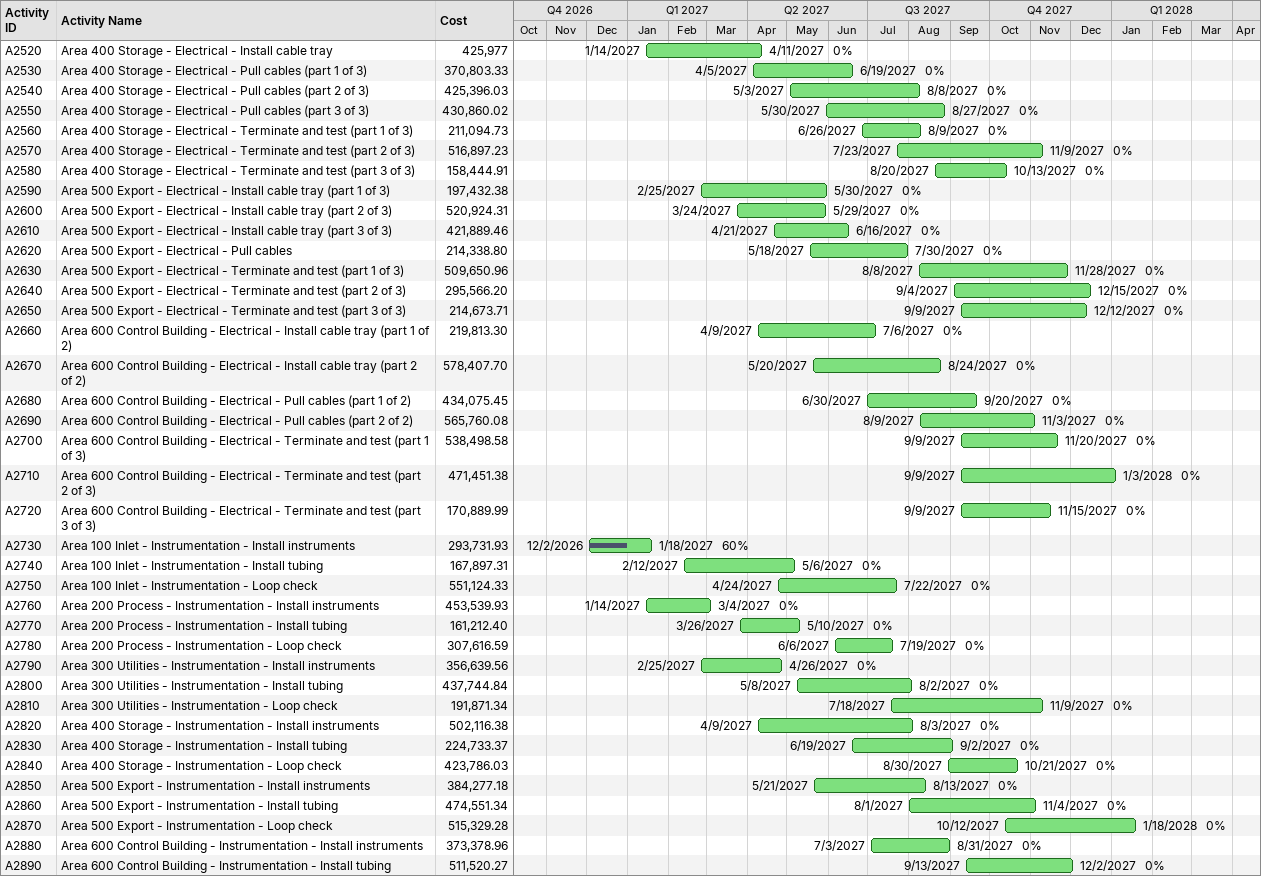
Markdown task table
| ID | Task | Start | Finish | % complete | Cost |
|---|---|---|---|---|---|
| A2520 | Area 400 Storage - Electrical - Install cable tray | 2027-01-14 | 2027-04-11 | 0 | 425977 |
| A2530 | Area 400 Storage - Electrical - Pull cables (part 1 of 3) | 2027-04-05 | 2027-06-19 | 0 | 370803.33 |
| A2540 | Area 400 Storage - Electrical - Pull cables (part 2 of 3) | 2027-05-03 | 2027-08-08 | 0 | 425396.03 |
| A2550 | Area 400 Storage - Electrical - Pull cables (part 3 of 3) | 2027-05-30 | 2027-08-27 | 0 | 430860.02 |
| A2560 | Area 400 Storage - Electrical - Terminate and test (part 1 of 3) | 2027-06-26 | 2027-08-09 | 0 | 211094.73 |
| A2570 | Area 400 Storage - Electrical - Terminate and test (part 2 of 3) | 2027-07-23 | 2027-11-09 | 0 | 516897.23 |
| A2580 | Area 400 Storage - Electrical - Terminate and test (part 3 of 3) | 2027-08-20 | 2027-10-13 | 0 | 158444.91 |
| A2590 | Area 500 Export - Electrical - Install cable tray (part 1 of 3) | 2027-02-25 | 2027-05-30 | 0 | 197432.38 |
| A2600 | Area 500 Export - Electrical - Install cable tray (part 2 of 3) | 2027-03-24 | 2027-05-29 | 0 | 520924.31 |
| A2610 | Area 500 Export - Electrical - Install cable tray (part 3 of 3) | 2027-04-21 | 2027-06-16 | 0 | 421889.46 |
| A2620 | Area 500 Export - Electrical - Pull cables | 2027-05-18 | 2027-07-30 | 0 | 214338.80 |
| A2630 | Area 500 Export - Electrical - Terminate and test (part 1 of 3) | 2027-08-08 | 2027-11-28 | 0 | 509650.96 |
| A2640 | Area 500 Export - Electrical - Terminate and test (part 2 of 3) | 2027-09-04 | 2027-12-15 | 0 | 295566.20 |
| A2650 | Area 500 Export - Electrical - Terminate and test (part 3 of 3) | 2027-09-09 | 2027-12-12 | 0 | 214673.71 |
| A2660 | Area 600 Control Building - Electrical - Install cable tray (part 1 of 2) | 2027-04-09 | 2027-07-06 | 0 | 219813.30 |
| A2670 | Area 600 Control Building - Electrical - Install cable tray (part 2 of 2) | 2027-05-20 | 2027-08-24 | 0 | 578407.70 |
| A2680 | Area 600 Control Building - Electrical - Pull cables (part 1 of 2) | 2027-06-30 | 2027-09-20 | 0 | 434075.45 |
| A2690 | Area 600 Control Building - Electrical - Pull cables (part 2 of 2) | 2027-08-09 | 2027-11-03 | 0 | 565760.08 |
| A2700 | Area 600 Control Building - Electrical - Terminate and test (part 1 of 3) | 2027-09-09 | 2027-11-20 | 0 | 538498.58 |
| A2710 | Area 600 Control Building - Electrical - Terminate and test (part 2 of 3) | 2027-09-09 | 2028-01-03 | 0 | 471451.38 |
| A2720 | Area 600 Control Building - Electrical - Terminate and test (part 3 of 3) | 2027-09-09 | 2027-11-15 | 0 | 170889.99 |
| A2730 | Area 100 Inlet - Instrumentation - Install instruments | 2026-12-02 | 2027-01-18 | 60 | 293731.93 |
| A2740 | Area 100 Inlet - Instrumentation - Install tubing | 2027-02-12 | 2027-05-06 | 0 | 167897.31 |
| A2750 | Area 100 Inlet - Instrumentation - Loop check | 2027-04-24 | 2027-07-22 | 0 | 551124.33 |
| A2760 | Area 200 Process - Instrumentation - Install instruments | 2027-01-14 | 2027-03-04 | 0 | 453539.93 |
| A2770 | Area 200 Process - Instrumentation - Install tubing | 2027-03-26 | 2027-05-10 | 0 | 161212.40 |
| A2780 | Area 200 Process - Instrumentation - Loop check | 2027-06-06 | 2027-07-19 | 0 | 307616.59 |
| A2790 | Area 300 Utilities - Instrumentation - Install instruments | 2027-02-25 | 2027-04-26 | 0 | 356639.56 |
| A2800 | Area 300 Utilities - Instrumentation - Install tubing | 2027-05-08 | 2027-08-02 | 0 | 437744.84 |
| A2810 | Area 300 Utilities - Instrumentation - Loop check | 2027-07-18 | 2027-11-09 | 0 | 191871.34 |
| A2820 | Area 400 Storage - Instrumentation - Install instruments | 2027-04-09 | 2027-08-03 | 0 | 502116.38 |
| A2830 | Area 400 Storage - Instrumentation - Install tubing | 2027-06-19 | 2027-09-02 | 0 | 224733.37 |
| A2840 | Area 400 Storage - Instrumentation - Loop check | 2027-08-30 | 2027-10-21 | 0 | 423786.03 |
| A2850 | Area 500 Export - Instrumentation - Install instruments | 2027-05-21 | 2027-08-13 | 0 | 384277.18 |
| A2860 | Area 500 Export - Instrumentation - Install tubing | 2027-08-01 | 2027-11-04 | 0 | 474551.34 |
| A2870 | Area 500 Export - Instrumentation - Loop check | 2027-10-12 | 2028-01-18 | 0 | 515329.28 |
| A2880 | Area 600 Control Building - Instrumentation - Install instruments | 2027-07-03 | 2027-08-31 | 0 | 373378.96 |
| A2890 | Area 600 Control Building - Instrumentation - Install tubing | 2027-09-13 | 2027-12-02 | 0 | 511520.27 |
